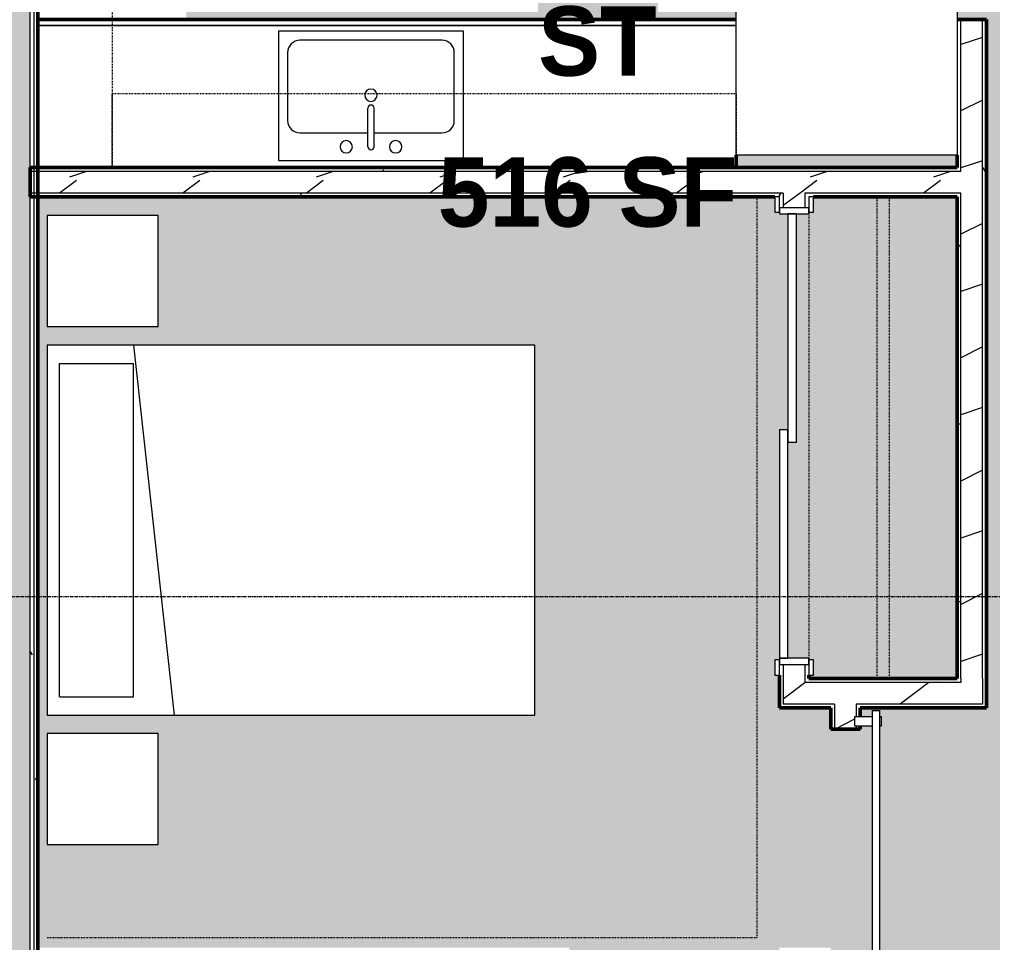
# Model space of a CAD drawing. Header units: inches. Extents: x -4292 to -464, y 9706 to 12474.
# Drawn here: x -3338.7 to -3181.1, y 11791.2 to 11940.8 of the extents above; entities that cross this region are included whole.
import ezdxf

# ---------------------------------------------------------------- set-up
doc = ezdxf.new("R2010")
doc.units = ezdxf.units.IN
doc.header["$MEASUREMENT"] = 0
doc.linetypes.add('Dash', pattern=[0.25, 0.125, -0.125])
doc.linetypes.add('Grid Line 1_2_', pattern=[0.875, 0.5, -0.125, 0.125, -0.125])
for name, color, linetype, lineweight in [('A-AREA-IDEN', 2, 'Continuous', 9), ('A-AREA-PATT-4', 254, 'Continuous', 9), ('A-DOOR-1', 7, 'Continuous', 9), ('A-DOOR-2', 90, 'Continuous', 20), ('A-DOOR-3', 50, 'Continuous', 13), ('A-DOOR-FRAM-1', 90, 'Continuous', 20), ('A-WALL', 113, 'Continuous', 13), ('A-WALL-2', 250, 'Continuous', 50), ('A-WALL-3', 50, 'Continuous', 13), ('A-WALL-PATT-1', 7, 'Continuous', 9), ('A-WALL-PATT-2', 8, 'Continuous', 9), ('A-WALL-PATT-5', 111, 'Continuous', 9), ('I-FURN-1', 7, 'Continuous', 9), ('I-FURN-HDLN-1', 7, 'Dash', 9), ('I-WALL-1', 2, 'Continuous', 50), ('P-SANR-FIXT-1', 7, 'Continuous', 9), ('Q-CASE-1', 250, 'Continuous', 50), ('Q-CASE-2', 7, 'Continuous', 9), ('Q-CASE-HDLN-1', 7, 'Dash', 9), ('Q-SPCQ-1', 7, 'Continuous', 9), ('S-GRID-1', 1, 'Grid Line 1_2_', 9)]:
    doc.layers.add(name, color=color, linetype=linetype, lineweight=lineweight)
doc.styles.add('Century Gothic_B', font='GOTHICB.TTF', dxfattribs={"height": 11.25})
pattern_1 = [(0, (0, 0), (38.4, 9.6), [1.584, -27.216, 1.584, -27.216, -153.6]), (0, (0, 0), (38.4, 9.6), [-57.6, 1.584, -56.016, 1.584, -27.216, -67.2]), (0, (0, 0), (38.4, 9.6), [-144, 1.584, -17.616, 1.584, -46.416]), (120, (14.4, 4.8), (-27.513844, 28.4553755), [1.584, -27.216, 1.584, -27.216, -153.6]), (120, (14.4, 4.8), (-27.513844, 28.4553755), [-57.6, 1.584, -56.016, 1.584, -27.216, -67.2]), (120, (14.4, 4.8), (-27.513844, 28.4553755), [-144, 1.584, -17.616, 1.584, -46.416]), (240, (19.2, 24), (-10.886156, -38.0553755), [1.584, -27.216, 1.584, -27.216, -153.6]), (240, (19.2, 24), (-10.886156, -38.0553755), [-57.6, 1.584, -56.016, 1.584, -27.216, -67.2]), (240, (19.2, 24), (-10.886156, -38.0553755), [-144, 1.584, -17.616, 1.584, -46.416])]
pattern_2 = [(216.87, (7.997, 19.992), (59.9755286, 39.9843071), [9.996, -89.964]), (206.565, (19.992, 13.994), (-19.991807, -19.992219), [22.352, -22.352]), (198.435, (19.992, 3.998), (-39.983821, -19.991955), [12.644, -50.576])]

msp = doc.modelspace()

# ---------------------------------------------------------------- hatches: boundary and pattern name
at = {"layer": 'A-AREA-PATT-4'}
h = msp.add_hatch(color=256, dxfattribs=at)
h.paths.add_polyline_path([(-3335.7237, 11722.6394), (-3304.4737, 11722.6394), (-3304.4737, 11724.5003), (-3299.7237, 11724.5003), (-3299.7237, 11722.6394), (-3293.7, 11722.6394), (-3293.7, 11730.0906), (-3293.573, 11731.055), (-3293.2007, 11731.9537), (-3292.6086, 11732.7255), (-3291.8368, 11733.3176), (-3290.9382, 11733.6899), (-3289.8974, 11733.8168), (-3288.5854, 11733.8168), (-3288.9331, 11736.8406), (-3290.1249, 11737.8406), (-3290.6916, 11738.8406), (-3291.0494, 11740.3501), (-3291.1366, 11740.8444), (-3291.2237, 11741.8406), (-3291.0494, 11743.833), (-3290.3002, 11746.4211), (-3289.7835, 11747.8406), (-3288.8509, 11749.8406), (-3287.4635, 11751.8406), (-3286.4635, 11752.8406), (-3285.5975, 11753.3406), (-3284.2237, 11753.8406), (-3283.2237, 11753.8406), (-3281.85, 11753.3406), (-3280.984, 11752.8406), (-3279.984, 11751.8406), (-3278.5965, 11749.8406), (-3277.4491, 11747.2503), (-3276.838, 11745.4749), (-3276.398, 11743.833), (-3276.2237, 11741.8406), (-3276.398, 11740.3501), (-3276.4879, 11739.8406), (-3276.7558, 11738.8406), (-3277.3226, 11737.8406), (-3278.5144, 11736.8406), (-3278.8621, 11733.8168), (-3277.4737, 11733.8168), (-3276.5093, 11733.6899), (-3275.6106, 11733.3176), (-3274.8389, 11732.7255), (-3274.2467, 11731.9537), (-3273.8745, 11731.055), (-3273.7475, 11729.7678), (-3273.7475, 11722.6394), (-3265.7237, 11722.6394), (-3265.7237, 11746.3644), (-3207.3237, 11746.3644), (-3207.3237, 11785.6253), (-3215.6469, 11785.6253), (-3215.6469, 11790.3753), (-3207.3237, 11790.3753), (-3207.3237, 11789.7871), (-3202.5737, 11789.7871), (-3202.5737, 11750.2871), (-3200.6258, 11750.2871), (-3200.6258, 11751.8913), (-3200.8758, 11751.8913), (-3200.8758, 11787.8913), (-3200.6258, 11787.8913), (-3200.6258, 11826.2871), (-3202.5737, 11826.2871), (-3202.5737, 11825.7871), (-3207.3237, 11825.7871), (-3207.3237, 11829.2098), (-3215.6469, 11829.2098), (-3215.6469, 11834.5067), (-3216.3969, 11834.5067), (-3216.3969, 11837.0067), (-3215.6469, 11837.0067), (-3215.6469, 11874.2567), (-3214.2719, 11874.2567), (-3214.2719, 11909.2567), (-3215.6469, 11909.2567), (-3215.6469, 11909.5067), (-3216.3969, 11909.5067), (-3216.3969, 11912.0067), (-3335.7237, 11912.0067), (-3335.7237, 11790.3753), (-3249.6469, 11790.3753), (-3249.6469, 11789.5003), (-3285.6469, 11789.5003), (-3285.6469, 11786.5003), (-3249.6469, 11786.5003), (-3249.6469, 11785.6253), (-3335.7237, 11785.6253), (-3335.7237, 11749.6253), (-3299.7237, 11749.6253), (-3299.7237, 11744.5003), (-3304.4737, 11744.5003), (-3304.4737, 11744.8753), (-3335.7237, 11744.8753), (-3335.7237, 11740.5894)], flags=0)
h.paths.add_polyline_path([(-3143.1237, 11742.5894), (-3144.8737, 11742.5894), (-3144.8737, 11778.5894), (-3143.1237, 11778.5894), (-3143.1237, 11742.9644)], flags=0)
h.paths.add_polyline_path([(-3143.7487, 11740.5894), (-3143.7487, 11740.6519), (-3143.1237, 11740.6519), (-3143.1237, 11742.5894), (-3141.1237, 11742.5894), (-3141.1237, 11743.5894), (-3140.1237, 11743.5894), (-3140.1237, 11994.9745), (-3156.2487, 11994.9745), (-3156.2487, 12012.9745), (-3152.2487, 12012.9745), (-3152.2487, 12048.9745), (-3156.2487, 12048.9745), (-3156.2487, 12066.9745), (-3140.1237, 12066.9745), (-3140.1237, 12076.8468), (-3141.0737, 12076.8468), (-3141.0737, 12081.5968), (-3140.1237, 12081.5968), (-3140.1237, 12109.7144), (-3172.3713, 12109.7144), (-3172.3713, 12081.5968), (-3171.0737, 12081.5968), (-3171.0737, 12076.8468), (-3177.1213, 12076.8468), (-3177.1213, 12109.7144), (-3214.1112, 12109.7144), (-3214.1112, 12113.0894), (-3252.1362, 12113.0894), (-3252.1362, 12109.7144), (-3304.2223, 12109.7144), (-3304.2223, 12108.4019), (-3308.9723, 12108.4019), (-3308.9723, 12109.7144), (-3335.7237, 12109.7144), (-3335.7237, 12077.7769), (-3308.9723, 12077.7769), (-3308.9723, 12078.4019), (-3304.2223, 12078.4019), (-3304.2223, 12073.0269), (-3311.7237, 12073.0269), (-3311.7237, 11940.7567), (-3222.6237, 11940.7567), (-3222.6237, 11948.7567), (-3186.8737, 11948.7567), (-3186.8737, 11940.7567), (-3182.1237, 11940.7567), (-3182.1237, 11829.2098), (-3202.5737, 11829.2098), (-3202.5737, 11827.7871), (-3200.6258, 11827.7871), (-3200.6045, 11828.7871), (-3199.3758, 11828.7871), (-3199.3758, 11827.7871), (-3199.1026, 11827.7871), (-3199.1026, 11826.2871), (-3199.3758, 11826.2871), (-3199.3758, 11787.8913), (-3199.1258, 11787.8913), (-3199.1258, 11785.5531), (-3198.9487, 11785.5531), (-3198.9487, 11785.2729), (-3198.8758, 11785.2193), (-3198.8758, 11784.8979), (-3198.6258, 11784.946), (-3198.6258, 11787.1484), (-3198.3758, 11787.0937), (-3198.3758, 11784.156), (-3198.6258, 11784.2062), (-3198.6258, 11784.5443), (-3198.8758, 11784.544), (-3198.8758, 11784.1693), (-3198.9487, 11784.1693), (-3198.9487, 11784.0531), (-3199.1258, 11784.0531), (-3199.1258, 11755.7295), (-3198.9487, 11755.7295), (-3198.9487, 11754.2295), (-3199.1258, 11754.2295), (-3199.1258, 11751.8913), (-3199.3758, 11751.8913), (-3199.3758, 11750.2871), (-3199.1026, 11750.2871), (-3199.1026, 11748.7871), (-3199.3758, 11748.7871), (-3199.3971, 11747.7871), (-3200.6258, 11747.7871), (-3200.6258, 11748.7871), (-3202.5737, 11748.7871), (-3202.5737, 11743.5894), (-3181.1237, 11743.5894), (-3181.1237, 11742.5894), (-3179.1237, 11742.5894), (-3179.1237, 11740.6519), (-3178.4987, 11740.6519), (-3178.4987, 11740.5894), (-3144.9947, 11740.5894)], flags=0)
h.paths.add_polyline_path([(-3316.249, 11807.0749), (-3334.249, 11807.0749), (-3334.249, 11825.0749), (-3316.249, 11825.0749)], flags=0)
h.paths.add_polyline_path([(-3255.249, 11828.0067), (-3334.249, 11828.0067), (-3334.249, 11888.0067), (-3255.249, 11888.0067), (-3255.249, 11831.5848)], flags=0)
h.paths.add_polyline_path([(-3210.8969, 11833.9598), (-3186.8737, 11833.9598), (-3186.8737, 11912.0067), (-3210.1469, 11912.0067), (-3210.1469, 11909.5067), (-3210.8969, 11909.5067), (-3210.8969, 11909.2567), (-3212.8969, 11909.2567), (-3212.8969, 11872.2567), (-3214.2719, 11872.2567), (-3214.2719, 11837.2567), (-3210.8969, 11837.2567), (-3210.8969, 11837.0067), (-3210.1469, 11837.0067), (-3210.1469, 11834.5067), (-3210.8969, 11834.5067), (-3210.8969, 11834.0124)], flags=0)
h.paths.add_polyline_path([(-3316.249, 11891.0067), (-3334.249, 11891.0067), (-3334.249, 11909.0067), (-3316.249, 11909.0067)], flags=0)
h.paths.add_polyline_path([(-3215.0219, 11916.7567), (-3186.8737, 11916.7567), (-3186.8737, 11918.7567), (-3222.6237, 11918.7567), (-3222.6237, 11916.7567)], flags=0)
h.paths.add_polyline_path([(-3229.2523, 11985.4642), (-3247.2487, 11985.4642), (-3247.2487, 12069.4642), (-3212.2487, 12069.4642), (-3212.2487, 12063.4642), (-3211.2487, 12063.4642), (-3211.2487, 11991.4642), (-3212.2487, 11991.4642), (-3212.2487, 11985.4642), (-3225.0403, 11985.4642)], flags=0)
h.paths.add_polyline_path([(-3184.4987, 12000.4642), (-3196.2487, 12000.4642), (-3196.2487, 12060.4642), (-3166.2487, 12060.4642), (-3166.2487, 12000.4642), (-3183.8602, 12000.4642)], flags=0)
h.paths.add_polyline_path([(-3308.9723, 12081.4019), (-3334.1348, 12081.4019), (-3334.1348, 12106.4019), (-3308.1348, 12106.4019), (-3308.1348, 12081.4019), (-3308.3473, 12081.4019)], flags=0)
h.paths.add_polyline_path([(-3143.8862, 12082.9968), (-3144.061, 12082.9968), (-3144.061, 12083.4968), (-3160.3323, 12083.4968), (-3160.3572, 12082.9968), (-3160.8152, 12082.9968), (-3160.8152, 12083.4968), (-3170.3237, 12083.4968), (-3170.3237, 12108.7468), (-3142.3237, 12108.7468), (-3142.3237, 12083.4968), (-3143.3365, 12083.4968), (-3143.374, 12082.9968), (-3143.7958, 12082.9968)], flags=0)
at = {"layer": 'A-WALL-PATT-1'}
h = msp.add_hatch(dxfattribs=at)
h.set_pattern_fill('FP_1', color=256, style=0, pattern_type=2)
h.set_pattern_definition(pattern_1)
h.paths.add_polyline_path([(-3186.2487, 11833.9598), (-3186.2487, 11912.6317), (-3186.8737, 11912.6317), (-3186.8737, 11833.9598)], flags=0)
h.paths.add_polyline_path([(-3186.2487, 11916.1317), (-3186.2487, 11940.7567), (-3186.8737, 11940.7567), (-3186.8737, 11916.1317)], flags=0)
h = msp.add_hatch(dxfattribs=at)
h.set_pattern_fill('FP_1', color=256, style=0, pattern_type=2)
h.set_pattern_definition(pattern_1)
h.paths.add_polyline_path([(-3182.7487, 11829.8348), (-3182.1237, 11829.8545), (-3182.1237, 11940.7567), (-3182.7487, 11940.7567), (-3182.7487, 11833.3348)], flags=0)
h = msp.add_hatch(dxfattribs=at)
h.set_pattern_fill('FP_1', color=256, style=0, pattern_type=2)
h.set_pattern_definition(pattern_1)
h.paths.add_polyline_path([(-3222.6237, 11916.1317), (-3186.8737, 11916.1317), (-3186.8737, 11916.7567), (-3335.7237, 11916.7567), (-3335.7237, 11916.1317), (-3223.8194, 11916.1317)], flags=0)
h = msp.add_hatch(dxfattribs=at)
h.set_pattern_fill('FP_1', color=256, style=0, pattern_type=2)
h.set_pattern_definition(pattern_1)
h.paths.add_polyline_path([(-3186.8737, 11912.0067), (-3186.8787, 11912.6317), (-3211.5219, 11912.6317), (-3211.5219, 11912.0067), (-3201.6876, 11912.0067)], flags=0)
h.paths.add_polyline_path([(-3255.249, 11912.0067), (-3215.0219, 11912.0067), (-3215.0219, 11912.6317), (-3335.7237, 11912.6253), (-3335.7237, 11912.0067), (-3312.7237, 11912.0067)], flags=0)
h = msp.add_hatch(dxfattribs=at)
h.set_pattern_fill('FP_1', color=256, style=0, pattern_type=2)
h.set_pattern_definition(pattern_1)
h.paths.add_polyline_path([(-3186.8737, 11833.3348), (-3186.2487, 11833.3348), (-3186.2487, 11833.9598), (-3210.8969, 11833.9598), (-3210.8969, 11833.3348), (-3187.9053, 11833.3348)], flags=0)
h = msp.add_hatch(dxfattribs=at)
h.set_pattern_fill('FP_1', color=256, style=0, pattern_type=2)
h.set_pattern_definition(pattern_1)
h.paths.add_polyline_path([(-3206.6987, 11742.3348), (-3206.6987, 11786.2503), (-3207.3237, 11786.2503), (-3207.3237, 11742.3348)], flags=0)
h.paths.add_polyline_path([(-3206.6987, 11825.7871), (-3206.6987, 11829.2098), (-3207.3237, 11829.2098), (-3207.3237, 11825.7871)], flags=0)
at = {"layer": 'A-WALL-PATT-2'}
h = msp.add_hatch(dxfattribs=at)
h.set_pattern_fill('FP_2', color=256, style=0, pattern_type=2)
h.set_pattern_definition(pattern_2)
h.paths.add_polyline_path([(-3186.2437, 11833.3348), (-3182.7487, 11833.3348), (-3182.7487, 11940.7567), (-3186.2487, 11940.7567), (-3186.2487, 11833.3348)], flags=0)
h = msp.add_hatch(dxfattribs=at)
h.set_pattern_fill('FP_2', color=256, style=0, pattern_type=2)
h.set_pattern_definition(pattern_2)
h.paths.add_polyline_path([(-3336.9737, 11912.6317), (-3186.2487, 11912.6317), (-3186.2487, 11916.1317), (-3336.9737, 11916.1317)], flags=0)
h = msp.add_hatch(dxfattribs=at)
h.set_pattern_fill('FP_2', color=256, style=0, pattern_type=2)
h.set_pattern_definition(pattern_2)
h.paths.add_polyline_path([(-3211.5219, 11829.8348), (-3211.5219, 11836.2567), (-3215.0219, 11836.2567), (-3215.0219, 11829.8348), (-3211.5832, 11829.8348)], flags=0)
h.paths.add_polyline_path([(-3215.0219, 11910.2567), (-3211.5219, 11910.2567), (-3211.5219, 11912.6317), (-3215.0219, 11912.6317), (-3215.0219, 11912.0067)], flags=0)
h = msp.add_hatch(dxfattribs=at)
h.set_pattern_fill('FP_2', color=256, style=0, pattern_type=2)
h.set_pattern_definition(pattern_2)
h.paths.add_polyline_path([(-3182.7487, 11829.8348), (-3182.7487, 11833.3348), (-3211.5219, 11833.3185), (-3211.5219, 11829.8348), (-3186.2487, 11829.8348)], flags=0)
h = msp.add_hatch(dxfattribs=at)
h.set_pattern_fill('FP_2', color=256, style=0, pattern_type=2)
h.set_pattern_definition(pattern_2)
h.paths.add_polyline_path([(-3203.4776, 11742.3348), (-3203.1987, 11742.3348), (-3203.1987, 11748.7871), (-3203.4776, 11748.7871), (-3203.4776, 11750.2871), (-3203.1987, 11750.2871), (-3203.1987, 11789.7871), (-3206.6987, 11789.7503), (-3206.6987, 11742.3348), (-3204.3737, 11742.3348)], flags=0)
h.paths.add_polyline_path([(-3203.1987, 11825.7871), (-3203.1987, 11826.2871), (-3203.4776, 11826.2871), (-3203.4776, 11827.7871), (-3203.1987, 11827.7871), (-3203.1987, 11829.8348), (-3206.6987, 11829.8348), (-3206.6987, 11825.7871), (-3203.4776, 11825.7871)], flags=0)
at = {"layer": 'A-WALL-PATT-5'}
h = msp.add_hatch(dxfattribs=at)
h.set_pattern_fill('FP_41', color=256, style=0, pattern_type=2)
h.set_pattern_definition([(161.57, (0.6, 0.6), (-4.80033747, -0.00041462), [0, -34.152, 3.792, 0]), (18.43, (-0.6, 0.6), (-4.80033747, 0.00041462), [0, -34.152, 3.792, 0]), (108.43, (0.6, 0.6), (2.39913218, -12.00105099), [11.382, -26.562]), (71.57, (-0.6, 0.6), (2.39913218, 12.00105099), [11.382, -26.562])])
h.paths.add_polyline_path([(-3336.9737, 11717.8894), (-3336.9737, 12109.9644), (-3340.4737, 12109.9644), (-3340.4737, 11717.8894), (-3339.5111, 11717.8894)], flags=0)
h = msp.add_hatch(dxfattribs=at)
h.set_pattern_fill('FP_1', color=256, style=0, pattern_type=2)
h.set_pattern_definition(pattern_1)
h.paths.add_polyline_path([(-3336.9737, 11721.3894), (-3336.3487, 11721.3894), (-3336.3487, 11912.6317), (-3336.9737, 11912.6317), (-3336.9737, 11740.5944)], flags=0)
h.paths.add_polyline_path([(-3336.9737, 11916.1317), (-3336.3487, 11916.1317), (-3336.3487, 12109.9644), (-3336.9737, 12109.9644), (-3336.9737, 12031.2295)], flags=0)
h = msp.add_hatch(dxfattribs=at)
h.set_pattern_fill('FP_1', color=256, style=0, pattern_type=2)
h.set_pattern_definition(pattern_1)
h.paths.add_polyline_path([(-3336.3487, 11722.0144), (-3335.7237, 11722.0144), (-3335.7237, 11912.6317), (-3336.3487, 11912.6317), (-3336.3487, 11740.5944)], flags=0)
h.paths.add_polyline_path([(-3336.3487, 11916.1317), (-3335.7237, 11916.1317), (-3335.7237, 12109.9644), (-3336.3487, 12109.9644), (-3336.3487, 11986.9894)], flags=0)

# ---------------------------------------------------------------- linework, layer by layer
at = {"layer": 'A-DOOR-1'}
for p, q in [((-3216.3969, 11912.0067), (-3216.3969, 11909.5067)), ((-3215.6469, 11912.0067), (-3216.3969, 11912.0067)), ((-3215.6469, 11909.5067), (-3215.6469, 11912.0067)), ((-3210.8969, 11912.0067), (-3210.8969, 11909.5067)), ((-3210.1469, 11912.0067), (-3210.8969, 11912.0067)), ((-3210.1469, 11909.5067), (-3210.1469, 11912.0067)), ((-3216.3969, 11909.5067), (-3215.6469, 11909.5067)), ((-3210.8969, 11909.5067), (-3210.1469, 11909.5067)), ((-3216.3969, 11837.0067), (-3216.3969, 11834.5067)), ((-3215.6469, 11837.0067), (-3216.3969, 11837.0067)), ((-3215.6469, 11834.5067), (-3215.6469, 11837.0067)), ((-3210.8969, 11837.0067), (-3210.8969, 11834.5067)), ((-3210.1469, 11837.0067), (-3210.8969, 11837.0067)), ((-3210.1469, 11834.5067), (-3210.1469, 11837.0067)), ((-3216.3969, 11834.5067), (-3215.6469, 11834.5067)), ((-3210.8969, 11834.5067), (-3210.1469, 11834.5067))]:
    msp.add_line(p, q, dxfattribs=at)
at = {"layer": 'A-DOOR-2'}
for p, q in [((-3214.2719, 11909.2567), (-3214.2719, 11872.2567)), ((-3212.8969, 11909.2567), (-3214.2719, 11909.2567)), ((-3212.8969, 11872.2567), (-3212.8969, 11909.2567)), ((-3215.6469, 11874.2567), (-3215.6469, 11837.2567)), ((-3214.2719, 11874.2567), (-3215.6469, 11874.2567)), ((-3214.2719, 11837.2567), (-3214.2719, 11874.2567)), ((-3214.2719, 11872.2567), (-3212.8969, 11872.2567)), ((-3215.6469, 11837.2567), (-3214.2719, 11837.2567))]:
    msp.add_line(p, q, dxfattribs=at)
at = {"layer": 'A-DOOR-3'}
for p, q in [((-3200.6258, 11828.7871), (-3200.6258, 11785.2316)), ((-3200.6258, 11828.7871), (-3200.0008, 11828.7871)), ((-3200.0008, 11828.7871), (-3199.3758, 11828.7871)), ((-3199.3758, 11785.2237), (-3199.3758, 11828.7871)), ((-3200.6258, 11827.7871), (-3203.4776, 11827.7871)), ((-3203.4776, 11827.7871), (-3203.4776, 11826.2871)), ((-3199.1026, 11827.7871), (-3199.3761, 11827.7871)), ((-3199.1026, 11826.2871), (-3199.1026, 11827.7871)), ((-3203.4776, 11826.2871), (-3200.6258, 11826.2871)), ((-3199.3765, 11826.2871), (-3199.1026, 11826.2871))]:
    msp.add_line(p, q, dxfattribs=at)
at = {"layer": 'A-DOOR-FRAM-1'}
for p, q in [((-3210.8969, 11910.2567), (-3215.6469, 11910.2567)), ((-3215.6469, 11910.2567), (-3215.6469, 11909.2567)), ((-3210.8969, 11909.2567), (-3210.8969, 11910.2567)), ((-3215.6469, 11909.2567), (-3210.8969, 11909.2567)), ((-3215.6469, 11837.2567), (-3215.6469, 11836.2567)), ((-3210.8969, 11837.2567), (-3215.6469, 11837.2567)), ((-3215.6469, 11836.2567), (-3210.8969, 11836.2567)), ((-3210.8969, 11836.2567), (-3210.8969, 11837.2567))]:
    msp.add_line(p, q, dxfattribs=at)
at = {"layer": 'A-WALL'}
for p, q in [((-3336.9737, 11721.3894), (-3336.9737, 12109.9644)), ((-3336.3487, 11722.0144), (-3336.3487, 12109.9644))]:
    msp.add_line(p, q, dxfattribs=at)
at = {"layer": 'A-WALL-2'}
for p, q in [((-3182.1237, 11940.7567), (-3186.8737, 11940.7567)), ((-3182.1237, 11833.9598), (-3182.1237, 11940.7567)), ((-3186.8737, 11918.7567), (-3186.8737, 11916.7567)), ((-3186.8737, 11916.7567), (-3336.9737, 11916.7567)), ((-3336.9737, 11916.7567), (-3336.9737, 11912.0067)), ((-3336.9737, 11912.0067), (-3216.3969, 11912.0067)), ((-3210.1469, 11912.0067), (-3186.8737, 11912.0067)), ((-3186.8737, 11912.0067), (-3186.8737, 11833.9598)), ((-3215.6469, 11834.5067), (-3215.6469, 11829.2098)), ((-3210.8969, 11833.9598), (-3210.8969, 11834.5067)), ((-3186.8737, 11833.9598), (-3210.8969, 11833.9598)), ((-3182.1237, 11829.8348), (-3182.1237, 11833.9598)), ((-3182.1237, 11829.2098), (-3182.1237, 11829.8348)), ((-3215.6469, 11829.2098), (-3215.0219, 11829.2098)), ((-3215.0219, 11829.2098), (-3210.8969, 11829.2098)), ((-3210.8969, 11829.2098), (-3207.3237, 11829.2098)), ((-3207.3237, 11829.2098), (-3207.3237, 11825.7871)), ((-3202.5737, 11827.7871), (-3202.5737, 11829.2098)), ((-3202.5737, 11829.2098), (-3182.1237, 11829.2098)), ((-3207.3237, 11825.7871), (-3202.5737, 11825.7871)), ((-3202.5737, 11825.7871), (-3202.5737, 11826.2871))]:
    msp.add_line(p, q, dxfattribs=at)
at = {"layer": 'A-WALL-3'}
for p, q in [((-3186.2487, 11916.1317), (-3186.2487, 11940.7567)), ((-3182.7487, 11833.9598), (-3182.7487, 11940.7567)), ((-3186.8737, 11916.1317), (-3336.9737, 11916.1317)), ((-3186.2487, 11916.1317), (-3186.8737, 11916.1317)), ((-3215.0219, 11912.6317), (-3336.9737, 11912.6317)), ((-3215.0219, 11912.6317), (-3215.0219, 11912.0067)), ((-3215.0219, 11912.0067), (-3215.0219, 11910.2567)), ((-3211.5219, 11912.6317), (-3211.5219, 11912.0067)), ((-3186.8737, 11912.6317), (-3211.5219, 11912.6317)), ((-3211.5219, 11912.0067), (-3211.5219, 11910.2567)), ((-3186.2487, 11912.6317), (-3186.8737, 11912.6317)), ((-3186.2487, 11833.9598), (-3186.2487, 11912.6317)), ((-3215.0219, 11836.2567), (-3215.0219, 11829.8348)), ((-3211.5219, 11836.2567), (-3211.5219, 11833.3348)), ((-3210.8969, 11833.3348), (-3211.5219, 11833.3348)), ((-3186.2487, 11833.3348), (-3210.8969, 11833.3348)), ((-3186.2487, 11833.9598), (-3186.2487, 11833.3348)), ((-3182.7487, 11833.9598), (-3182.7487, 11833.3348)), ((-3182.7487, 11833.3348), (-3182.7487, 11829.8348)), ((-3211.5219, 11829.8348), (-3215.0219, 11829.8348)), ((-3210.8969, 11829.8348), (-3211.5219, 11829.8348)), ((-3206.6987, 11829.8348), (-3210.8969, 11829.8348)), ((-3206.6987, 11829.8348), (-3206.6987, 11829.2098)), ((-3203.1987, 11829.8348), (-3203.1987, 11829.2098)), ((-3182.7487, 11829.8348), (-3203.1987, 11829.8348)), ((-3206.6987, 11829.2098), (-3206.6987, 11825.7871)), ((-3203.1987, 11829.2098), (-3203.1987, 11827.7871)), ((-3203.1987, 11826.2871), (-3203.1987, 11825.7871))]:
    msp.add_line(p, q, dxfattribs=at)
at = {"layer": 'I-FURN-1'}
for p, q in [((-3334.249, 11909.0067), (-3334.249, 11891.0067)), ((-3316.249, 11909.0067), (-3334.249, 11909.0067)), ((-3316.249, 11891.0067), (-3316.249, 11909.0067)), ((-3334.249, 11891.0067), (-3316.249, 11891.0067)), ((-3334.249, 11888.0067), (-3334.249, 11828.0067)), ((-3255.249, 11888.0067), (-3334.249, 11888.0067)), ((-3320.249, 11888.0067), (-3313.6694, 11828.0067)), ((-3255.249, 11828.0067), (-3255.249, 11888.0067)), ((-3332.249, 11885.0067), (-3320.249, 11885.0067)), ((-3332.249, 11831.0067), (-3332.249, 11885.0067)), ((-3320.249, 11831.0067), (-3320.249, 11885.0067)), ((-3332.249, 11831.0067), (-3320.249, 11831.0067)), ((-3334.249, 11828.0067), (-3255.249, 11828.0067)), ((-3334.249, 11825.0749), (-3334.249, 11807.0749)), ((-3316.249, 11825.0749), (-3334.249, 11825.0749)), ((-3316.249, 11807.0749), (-3316.249, 11825.0749)), ((-3334.249, 11807.0749), (-3316.249, 11807.0749))]:
    msp.add_line(p, q, dxfattribs=at)
at = {"layer": 'I-FURN-HDLN-1'}
for p, q in [((-3219.249, 11792.0067), (-3219.249, 11912.0067)), ((-3334.249, 11792.0067), (-3219.249, 11792.0067))]:
    msp.add_line(p, q, dxfattribs=at)
at = {"layer": 'I-WALL-1'}
msp.add_line((-3335.7237, 11722.6394), (-3335.7237, 12109.9644), dxfattribs=at)
at = {"layer": 'P-SANR-FIXT-1'}
for p, q in [((-3266.7957, 11938.8817), (-3296.7957, 11938.8817)), ((-3296.7957, 11938.8817), (-3296.7957, 11917.8817)), ((-3266.7957, 11917.8817), (-3266.7957, 11938.8817)), ((-3270.2957, 11937.3817), (-3293.2957, 11937.3817)), ((-3295.2957, 11935.3817), (-3295.2957, 11924.3817)), ((-3268.2957, 11924.3817), (-3268.2957, 11935.3817)), ((-3282.2957, 11920.1317), (-3282.2957, 11926.3817)), ((-3281.2957, 11920.1317), (-3281.2957, 11926.3817)), ((-3293.2957, 11922.3817), (-3282.2957, 11922.3817)), ((-3281.2957, 11922.3817), (-3270.2957, 11922.3817)), ((-3296.7957, 11917.8817), (-3266.7957, 11917.8817))]:
    msp.add_line(p, q, dxfattribs=at)
for centre, radius, start, end in [((-3293.2957, 11935.3817), 2, 90, 180), ((-3270.2957, 11935.3817), 2, 0, 90), ((-3281.7957, 11928.4741), 1, 0, 180), ((-3281.7957, 11928.4741), 1, 180, 0), ((-3281.7957, 11926.3817), 0.5, 0, 180), ((-3293.2957, 11924.3817), 2, 180, 270), ((-3270.2957, 11924.3817), 2, 270, 0), ((-3285.7957, 11920.1317), 1, 0, 180), ((-3277.7957, 11920.1317), 1, 0, 180), ((-3285.7957, 11920.1317), 1, 180, 0), ((-3281.7957, 11920.1317), 0.5, 180, 0), ((-3277.7957, 11920.1317), 1, 180, 0)]:
    msp.add_arc(centre, radius, start, end, dxfattribs=at)
at = {"layer": 'Q-CASE-1'}
for p, q in [((-3222.6237, 11940.7567), (-3335.7237, 11940.7567)), ((-3222.6237, 11916.7567), (-3222.6237, 11918.7567))]:
    msp.add_line(p, q, dxfattribs=at)
at = {"layer": 'Q-CASE-2'}
for p, q in [((-3335.7237, 11940.7567), (-3222.6237, 11940.7567)), ((-3222.6237, 11939.7567), (-3335.7237, 11939.7567)), ((-3335.7237, 11939.7567), (-3222.6237, 11939.7567)), ((-3222.6237, 11918.7567), (-3222.6237, 11916.7567))]:
    msp.add_line(p, q, dxfattribs=at)
at = {"layer": 'Q-CASE-HDLN-1'}
for p, q in [((-3335.7237, 11916.7567), (-3335.7237, 12073.0269)), ((-3323.7237, 12073.0269), (-3323.7237, 11916.7567)), ((-3323.7237, 11916.7567), (-3323.7237, 11928.7567)), ((-3323.7237, 11928.7567), (-3222.6237, 11928.7567)), ((-3222.6237, 11928.7567), (-3222.6237, 11916.7567)), ((-3323.7237, 11916.7567), (-3335.7237, 11916.7567)), ((-3222.6237, 11916.7567), (-3323.7237, 11916.7567)), ((-3186.8737, 11912.0067), (-3210.1469, 11912.0067)), ((-3199.8737, 11912.0067), (-3199.8737, 11833.9598)), ((-3197.8737, 11912.0067), (-3197.8737, 11833.9598)), ((-3186.8737, 11833.9598), (-3186.8737, 11912.0067)), ((-3210.8737, 11909.5067), (-3210.8737, 11837.0067)), ((-3210.8737, 11834.5067), (-3210.8737, 11833.9598)), ((-3210.8737, 11833.9598), (-3186.8737, 11833.9598))]:
    msp.add_line(p, q, dxfattribs=at)
at = {"layer": 'Q-SPCQ-1'}
for p, q in [((-3222.6237, 11918.7567), (-3222.6237, 11948.7567)), ((-3186.8737, 11948.7567), (-3186.8737, 11918.7567)), ((-3186.8737, 11918.7567), (-3222.6237, 11918.7567))]:
    msp.add_line(p, q, dxfattribs=at)
at = {"layer": 'S-GRID-1'}
msp.add_line((-464.451, 11847.1894), (-4232.1914, 11847.1894), dxfattribs=at)

# ---------------------------------------------------------------- texts
at = {"layer": 'A-AREA-IDEN', "char_height": 11.25, "attachment_point": 1, "style": 'Century Gothic_B'}
for s, insert, width in [('ST', (-3254.719, 11942.8885), 18.18), ('516 SF', (-3270.9709, 11918.4309), 57.57)]:
    msp.add_mtext(s, dxfattribs=dict(at, insert=insert, width=width))

doc.saveas('drawing.dxf')
